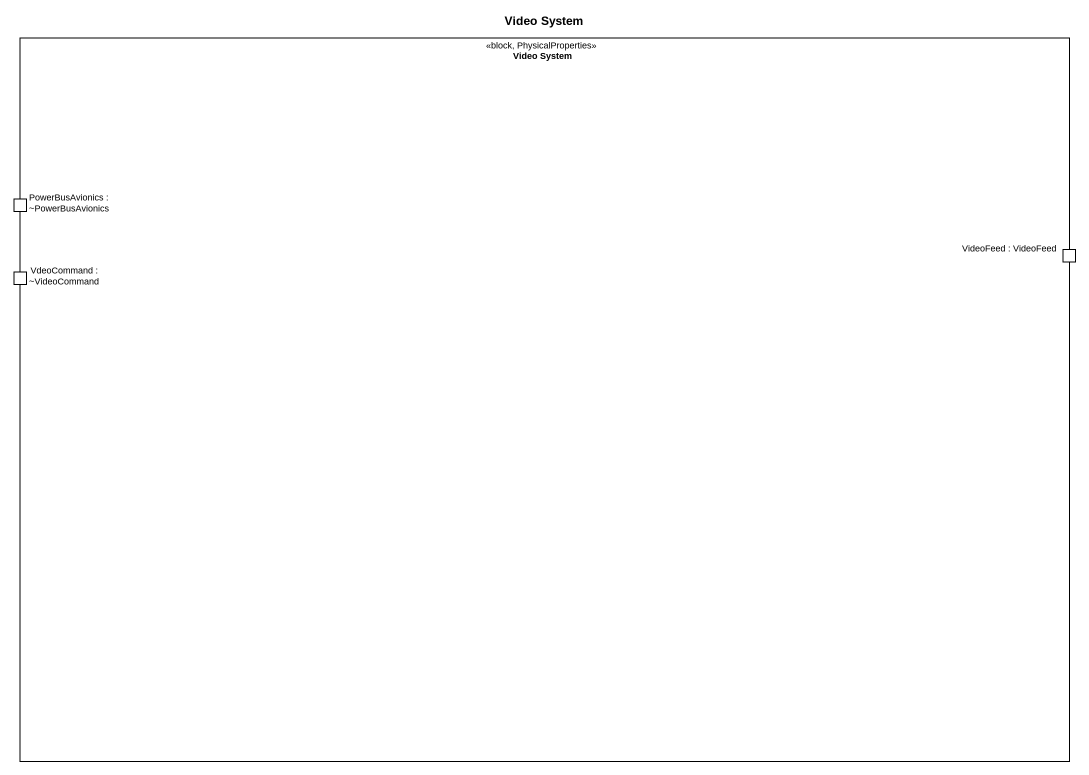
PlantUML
@startuml
title Video System
rectangle "Video System" as Video_System <<block, PhysicalProperties>> {
  port "PowerBusAvionics : ~PowerBusAvionics" as PowerBusAvionics
  port "VdeoCommand : ~VideoCommand" as VdeoCommand_VideoCommand
  port "VideoFeed : VideoFeed" as VideoFeed_VideoFeed
}
@enduml
